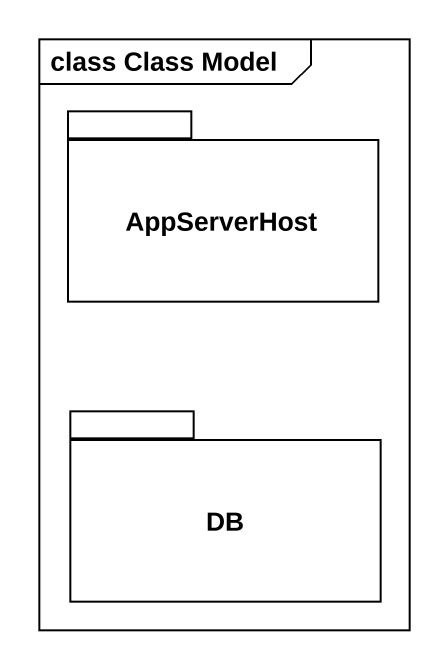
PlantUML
@startuml
mainframe class Class Model
package AppServerHost {
}
package DB {
}
@enduml
